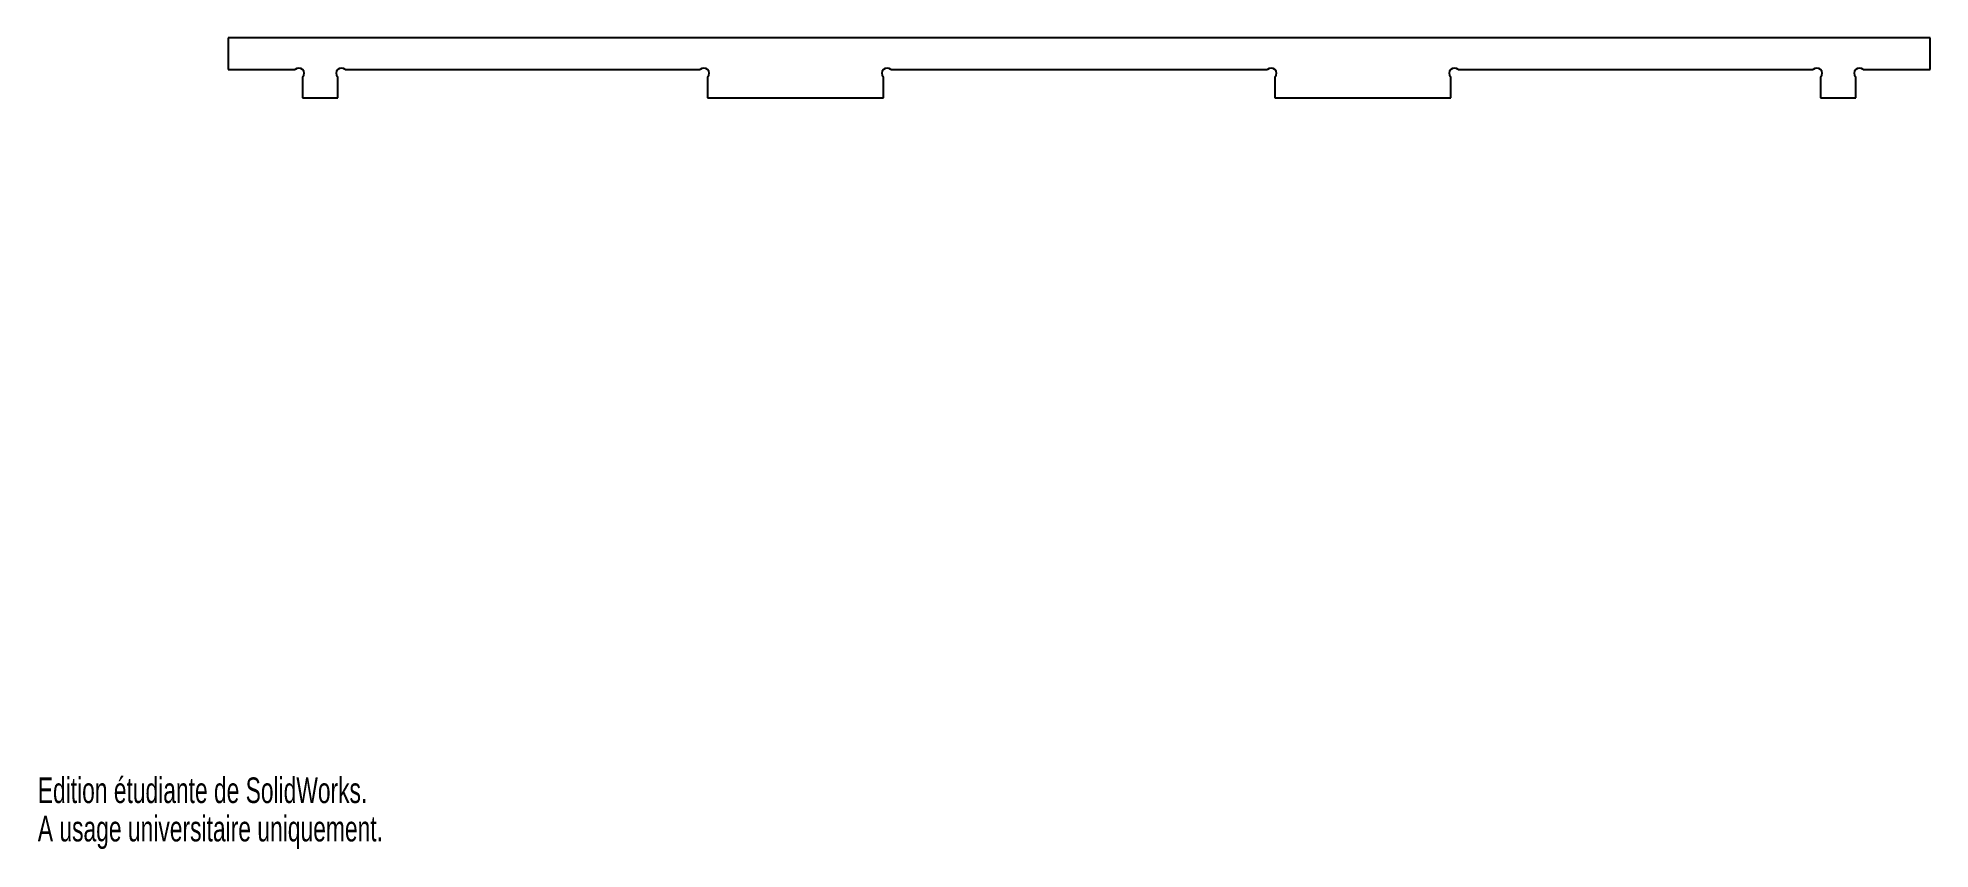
# Model space of a CAD drawing. Extents: x 0 to 269, y 0 to 115.
import ezdxf
from ezdxf.enums import TextEntityAlignment as Align

# ---------------------------------------------------------------- set-up
doc = ezdxf.new("R2010")
doc.units = 0
doc.layers.get('0').update_dxf_attribs({"linetype": 'CONTINUOUS'})

msp = doc.modelspace()

# ---------------------------------------------------------------- linework, layer by layer
at = {"color": 7, "linetype": 'CONTINUOUS'}
for p, q in [((269.07, 115.23), (27.07, 115.23)), ((27.07, 115.23), (27.07, 110.73)), ((269.07, 110.73), (269.07, 115.23)), ((27.07, 110.73), (36.58, 110.73)), ((43.7, 110.73), (94.17, 110.73)), ((121.29, 110.73), (174.84, 110.73)), ((201.96, 110.73), (252.43, 110.73)), ((259.55, 110.73), (269.07, 110.73)), ((37.64, 109.67), (37.64, 106.73)), ((42.64, 106.73), (42.64, 109.67)), ((95.23, 109.67), (95.23, 106.73)), ((120.23, 106.73), (120.23, 109.67)), ((175.9, 109.67), (175.9, 106.73)), ((200.9, 106.73), (200.9, 109.67)), ((253.49, 109.67), (253.49, 106.73)), ((258.49, 106.73), (258.49, 109.67)), ((37.64, 106.73), (42.64, 106.73)), ((95.23, 106.73), (120.23, 106.73)), ((175.9, 106.73), (200.9, 106.73)), ((253.49, 106.73), (258.49, 106.73))]:
    msp.add_line(p, q, dxfattribs=at)
for centre, start, end in [((37.11, 110.2), 315, 135), ((43.17, 110.2), 45, 225), ((94.7, 110.2), 315, 135), ((120.76, 110.2), 45, 225), ((175.37, 110.2), 315, 135), ((201.43, 110.2), 45, 225), ((252.96, 110.2), 315, 135), ((259.02, 110.2), 45, 225)]:
    msp.add_arc(centre, 0.75, start, end, dxfattribs=at)

# ---------------------------------------------------------------- texts
for s, width, p in [('Edition étudiante de SolidWorks.', 0.667188, (0, 5.45)), ('A usage universitaire uniquement.', 0.668182, (0, 0))]:
    msp.add_text(s, height=3.633, dxfattribs=dict(at, width=width)).set_placement(p, align=Align.BOTTOM_LEFT)

doc.saveas('drawing.dxf')
